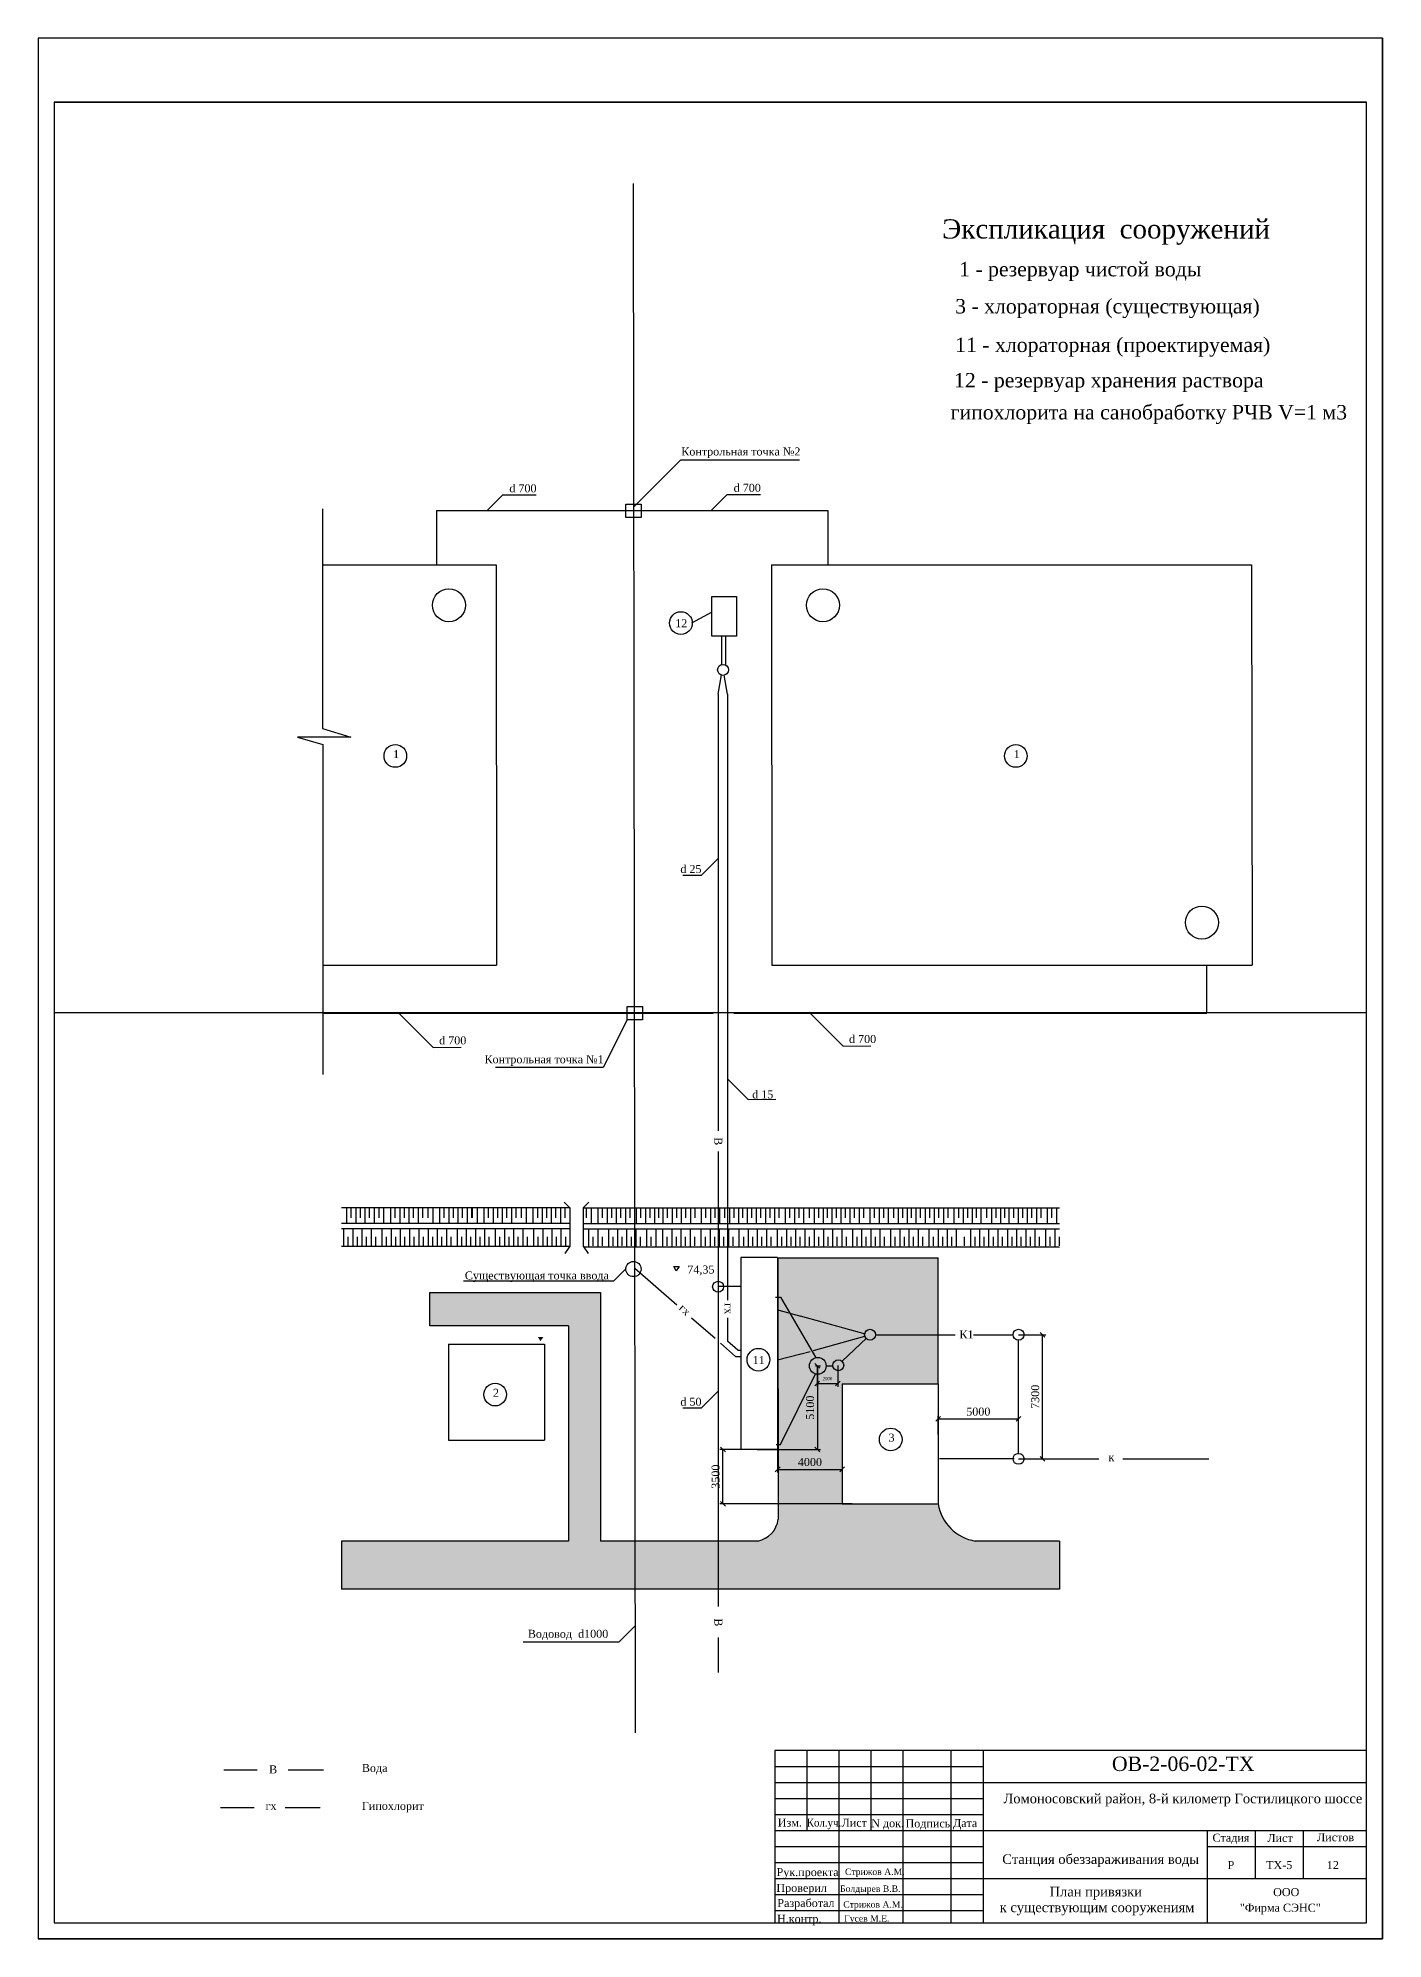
# Model space of a CAD drawing. Header units: millimetres. Extents: x 158645 to 1043550, y -60647 to 236438.
# Drawn here: x 288096 to 330111, y 175816 to 235216 of the extents above; entities that cross this region are included whole.
import ezdxf

# ---------------------------------------------------------------- set-up
doc = ezdxf.new("R2010")
doc.units = ezdxf.units.MM
doc.layers.add('опорудование', color=7, linetype='Continuous')
doc.styles.add('CН', font='TIMES.TTF')
doc.styles.add('СН с наклоном', font='TIMES.TTF', dxfattribs={"oblique": 15})
doc.dimstyles.new('СИС', dxfattribs={"dimscale": 0, "dimtxt": 100, "dimasz": 150, "dimexe": 100, "dimexo": 0.625, "dimgap": 100, "dimtad": 1, "dimdsep": 46, "dimtxsty": 'CН', "dimblk": 'OBLIQUE', "dimcen": 2.5, "dimclrd": 3, "dimclre": 3, "dimclrt": 7, "dimadec": 0, "dimazin": 0, "dimtm": 1e-09, "dimtfac": 1, "dimtmove": 0, "dimatfit": 3, "dimldrblk": 'NONE', "dimfxl": 0, "dimtolj": 1, "dimtzin": 0, "dimarcsym": 0})

# ---------------------------------------------------------------- blocks, each defined once
blk = doc.blocks.new('_None')
blk = doc.blocks.new('_Oblique')
at = {"color": 0, "lineweight": -2}
blk.add_line((-0.5, -0.5), (0.5, 0.5), dxfattribs=at)
blk = doc.blocks.new('*D110')
at = {"layer": 'Defpoints', "color": 0, "ltscale": 80}
for p in [(312435, 193723), (313080, 193731), (313080, 193172)]:
    blk.add_point(p, dxfattribs=at)
at = {"layer": 'опорудование', "color": 3, "lineweight": -2, "ltscale": 80}
for p, q in [((312435, 193723), (312435, 193072)), ((313080, 193731), (313080, 193072)), ((312435, 193172), (313080, 193172))]:
    blk.add_line(p, q, dxfattribs=at)
at = {"layer": 'опорудование', "color": 3, "lineweight": -2, "ltscale": 80, "xscale": 150, "yscale": 150, "zscale": 150, "rotation": 180}
blk.add_blockref('_Oblique', (312435, 193172), dxfattribs=at)
at = {"layer": 'опорудование', "color": 3, "lineweight": -2, "ltscale": 80, "xscale": 150, "yscale": 150, "zscale": 150}
blk.add_blockref('_Oblique', (313080, 193172), dxfattribs=at)
at = {"layer": 'опорудование', "color": 7, "ltscale": 80, "insert": (312758, 193323), "char_height": 100, "attachment_point": 5, "style": 'CН'}
blk.add_mtext('\\A1;{\\fTimes New Roman|b0|i0|c204|p18;2000}', dxfattribs=at)
blk = doc.blocks.new('*D109')
at = {"layer": 'Defpoints', "color": 0, "ltscale": 80}
for p in [(312385, 193725), (310556, 191112), (312442, 191112)]:
    blk.add_point(p, dxfattribs=at)
at = {"layer": 'опорудование', "color": 3, "lineweight": -2, "ltscale": 80}
for p, q in [((312386, 193725), (312542, 193725)), ((312442, 193725), (312442, 191112)), ((310557, 191112), (312542, 191112))]:
    blk.add_line(p, q, dxfattribs=at)
at = {"layer": 'опорудование', "color": 3, "lineweight": -2, "ltscale": 80, "xscale": 150, "yscale": 150, "zscale": 150}
for p, rotation in [((312442, 193725), 90), ((312442, 191112), 270)]:
    blk.add_blockref('_Oblique', p, dxfattribs=dict(at, rotation=rotation))
at = {"layer": 'опорудование', "color": 7, "ltscale": 80, "insert": (312215, 192418), "char_height": 250, "attachment_point": 5, "rotation": 90, "style": 'CН'}
blk.add_mtext('\\A1;{\\fTimes New Roman|b0|i0|c204|p18;5100}', dxfattribs=at)
blk = doc.blocks.new('*D108')
at = {"layer": 'Defpoints', "color": 0, "ltscale": 80}
for p in [(318726, 194696), (319475, 194696), (318726, 190819)]:
    blk.add_point(p, dxfattribs=at)
at = {"layer": 'опорудование', "color": 3, "lineweight": -2, "ltscale": 80}
for p, q in [((318727, 194696), (319575, 194696)), ((319475, 190819), (319475, 194696)), ((318727, 190819), (319575, 190819))]:
    blk.add_line(p, q, dxfattribs=at)
at = {"layer": 'опорудование', "color": 3, "lineweight": -2, "ltscale": 80, "xscale": 150, "yscale": 150, "zscale": 150}
for p, rotation in [((319475, 194696), 90), ((319475, 190819), 270)]:
    blk.add_blockref('_Oblique', p, dxfattribs=dict(at, rotation=rotation))
at = {"layer": 'опорудование', "color": 7, "ltscale": 80, "insert": (319248, 192758), "char_height": 250, "attachment_point": 5, "rotation": 90, "style": 'CН'}
blk.add_mtext('\\A1;{\\fTimes New Roman|b0|i0|c204|p18;7300}', dxfattribs=at)
blk = doc.blocks.new('*D107')
at = {"layer": 'Defpoints', "color": 0, "ltscale": 80}
for p in [(318726, 192066), (316214, 191581), (318726, 191581)]:
    blk.add_point(p, dxfattribs=at)
at = {"layer": 'опорудование', "color": 3, "lineweight": -2, "ltscale": 80}
for p, q in [((316214, 191582), (316214, 192166)), ((316214, 192066), (318726, 192066)), ((318726, 191582), (318726, 192166))]:
    blk.add_line(p, q, dxfattribs=at)
at = {"layer": 'опорудование', "color": 3, "lineweight": -2, "ltscale": 80, "xscale": 150, "yscale": 150, "zscale": 150, "rotation": 180}
blk.add_blockref('_Oblique', (316214, 192066), dxfattribs=at)
at = {"layer": 'опорудование', "color": 3, "lineweight": -2, "ltscale": 80, "xscale": 150, "yscale": 150, "zscale": 150}
blk.add_blockref('_Oblique', (318726, 192066), dxfattribs=at)
at = {"layer": 'опорудование', "color": 7, "ltscale": 80, "insert": (317470, 192293), "char_height": 250, "attachment_point": 5, "style": 'CН'}
blk.add_mtext('\\A1;{\\fTimes New Roman|b0|i0|c204|p18;5000}', dxfattribs=at)
blk = doc.blocks.new('*D106')
at = {"layer": 'Defpoints', "color": 0, "ltscale": 80}
for p in [(309492, 191112), (310914, 191112), (313531, 189413)]:
    blk.add_point(p, dxfattribs=at)
at = {"layer": 'опорудование', "color": 3, "lineweight": -2, "ltscale": 80}
for p, q in [((310913, 191112), (309392, 191112)), ((309492, 189413), (309492, 191112)), ((313530, 189413), (309392, 189413))]:
    blk.add_line(p, q, dxfattribs=at)
at = {"layer": 'опорудование', "color": 3, "lineweight": -2, "ltscale": 80, "xscale": 150, "yscale": 150, "zscale": 150}
for p, rotation in [((309492, 191112), 90), ((309492, 189413), 270)]:
    blk.add_blockref('_Oblique', p, dxfattribs=dict(at, rotation=rotation))
at = {"layer": 'опорудование', "color": 7, "ltscale": 80, "insert": (309265, 190263), "char_height": 250, "attachment_point": 5, "rotation": 90, "style": 'CН'}
blk.add_mtext('\\A1;{\\fTimes New Roman|b0|i0|c204|p18;3500}', dxfattribs=at)
blk = doc.blocks.new('*D105')
at = {"layer": 'Defpoints', "color": 0, "ltscale": 80}
for p in [(311201, 191142), (313219, 191142), (313219, 190491)]:
    blk.add_point(p, dxfattribs=at)
at = {"layer": 'опорудование', "color": 3, "lineweight": -2, "ltscale": 80}
for p, q in [((311201, 191142), (311201, 190391)), ((313219, 191142), (313219, 190391)), ((311201, 190491), (313219, 190491))]:
    blk.add_line(p, q, dxfattribs=at)
at = {"layer": 'опорудование', "color": 3, "lineweight": -2, "ltscale": 80, "xscale": 150, "yscale": 150, "zscale": 150, "rotation": 180}
blk.add_blockref('_Oblique', (311201, 190491), dxfattribs=at)
at = {"layer": 'опорудование', "color": 3, "lineweight": -2, "ltscale": 80, "xscale": 150, "yscale": 150, "zscale": 150}
blk.add_blockref('_Oblique', (313219, 190491), dxfattribs=at)
at = {"layer": 'опорудование', "color": 7, "ltscale": 80, "insert": (312210, 190718), "char_height": 250, "attachment_point": 5, "style": 'CН'}
blk.add_mtext('\\A1;{\\fTimes New Roman|b0|i0|c204|p18;4000}', dxfattribs=at)

msp = doc.modelspace()

# ---------------------------------------------------------------- hatches: boundary and pattern name
at = {"layer": 'опорудование', "ltscale": 80}
h = msp.add_hatch(dxfattribs=at)
h.set_pattern_fill('SWAMP', scale=10, style=0)
h.set_pattern_definition([(360, (122266.32, 181895.07), (127, 219.97), [31.75, -222.25]), (90, (122282.19, 181895.07), (-127, 219.97), [15.875, -424.066]), (90, (122286.16, 181895.07), (-127, 219.97), [12.7, -427.241]), (90, (122278.22, 181895.07), (-127, 219.97), [12.7, -427.241]), (60, (122290.13, 181895.07), (-126.9996, 219.97023), [10.16, -243.84]), (120, (122274.25, 181895.07), (-253.9996, 0.00023), [10.16, -243.84])])
h.paths.add_polyline_path([(305669.127, 194406.579), (305669.728, 196020.236), (300338.684, 196020.236), (300338.684, 194974.148), (304669.127, 194974.148), (304670.001, 188250.861), (303937.048, 188250.861), (297572.86, 188250.861), (297572.86, 186750.861), (306742.66, 186750.861), (306740.921, 188250.861), (305671.129, 188250.861)])
h.paths.add_polyline_path([(309273.837, 186750.861), (309273.837, 188250.861), (306740.921, 188250.861), (306742.66, 186750.861)])
h.paths.add_polyline_path([(320001.831, 186750.861), (320001.831, 188250.861), (317376.097, 188250.861, -0.325710091), (316219.127, 189413.229), (313219.127, 189413.229), (313219.127, 193163.229), (316219.127, 193163.229), (316219.127, 197097.17), (311204.032, 197097.17), (311219.098, 188932.213, -0.326935667), (310579.281, 188250.861), (309273.837, 188250.861), (309273.837, 186750.861)])
msp.add_hatch(color=7, dxfattribs=at).paths.add_polyline_path([(303883.569, 194628.53), (303727.564, 194628.53), (303711.965, 194628.53), (303789.966, 194496.064)])

# ---------------------------------------------------------------- linework, layer by layer
for p, q in [((288095.64, 235215.821), (288095.64, 175815.821)), ((330095.64, 235215.821), (288095.64, 235215.821)), ((330095.64, 235215.821), (330095.64, 175815.821)), ((330095.64, 175815.821), (330095.64, 235215.821)), ((288595.64, 233215.821), (288595.64, 176315.821)), ((329595.64, 233215.821), (288595.64, 233215.821)), ((288595.64, 233215.821), (329595.64, 233215.821)), ((329595.64, 176315.821), (329595.64, 233215.821)), ((311116.574, 181702.031), (311116.574, 176315.821)), ((329595.64, 181702.031), (311116.574, 181702.031)), ((311116.574, 181202.031), (317616.574, 181202.031)), ((312116.574, 181702.031), (312116.574, 179202.031)), ((313116.574, 181702.031), (313116.574, 176315.821)), ((314116.574, 181702.031), (314116.574, 179202.031)), ((315116.574, 181702.031), (315116.574, 176315.821)), ((316616.574, 181702.031), (316616.574, 176315.821)), ((317616.574, 181702.031), (317616.574, 176315.821)), ((311116.574, 180702.031), (329595.64, 180702.031)), ((311116.574, 180202.031), (317616.574, 180202.031)), ((311116.574, 179702.031), (317616.574, 179702.031)), ((311116.574, 179202.031), (329595.64, 179202.031)), ((324616.574, 179202.031), (324616.574, 176315.821)), ((326116.574, 179202.031), (326116.574, 177702.031)), ((327616.574, 179202.031), (327616.574, 177702.031)), ((311116.574, 178702.031), (317616.574, 178702.031)), ((311116.574, 178202.031), (317616.574, 178202.031)), ((324616.574, 178702.031), (329595.64, 178702.031)), ((311116.574, 177702.031), (329595.64, 177702.031)), ((311116.574, 177202.031), (317616.574, 177202.031)), ((311116.574, 176702.031), (317616.574, 176702.031)), ((288595.64, 176315.821), (329595.64, 176315.821)), ((330095.64, 175815.821), (288095.64, 175815.821)), ((288095.64, 175815.821), (330095.64, 175815.821))]:
    msp.add_line(p, q)
msp.add_arc((330101.261, 175848.709), 10, 270, 0)
at = {"layer": 'Defpoints', "color": 2}
msp.add_line((288595.64, 204765.821), (329595.64, 204765.821), dxfattribs=at)
at = {"layer": 'Defpoints', "color": 7, "ltscale": 80}
for p, q in [((297572.86, 188250.861), (297572.86, 186750.861)), ((320001.831, 188250.861), (320001.831, 186750.861))]:
    msp.add_line(p, q, dxfattribs=at)
at = {"layer": 'опорудование', "color": 1, "ltscale": 80}
for p, q in [((306691.746, 230665.373), (306747.866, 182260.605)), ((300548.42, 220449.993), (300548.42, 218749.993)), ((300548.42, 220449.993), (312768.998, 220449.993)), ((312768.998, 220449.993), (312768.998, 218749.993)), ((309445.492, 216514.868), (309443.177, 215634.59)), ((309572.129, 216527.042), (309570.521, 215624.965)), ((309346.044, 214712.16), (309442.801, 215314.192)), ((309633.014, 214717.715), (309527.38, 215303.675)), ((309346.044, 214712.16), (309348.049, 205041.121)), ((309633.014, 214717.715), (309633.014, 205180.625)), ((309348.049, 206925.546), (309337.765, 201064.708)), ((324607.683, 204749.993), (324607.683, 206249.993)), ((309633.014, 205362.432), (309633.014, 195774.251)), ((296984.087, 204749.993), (309182.142, 204749.993)), ((309836.622, 204749.993), (324607.683, 204749.993)), ((309337.765, 200423.721), (309337.765, 196214.686)), ((308053.724, 195617.935), (306743.027, 196762.491)), ((311201.27, 197111.979), (310051.27, 197111.979)), ((310051.27, 197111.979), (310051.27, 191111.979)), ((311201.27, 197111.979), (311201.27, 191111.979)), ((309342.078, 196213.354), (309342.078, 186206.742)), ((309342.078, 196213.354), (310051.27, 196213.354)), ((311131.439, 195869.044), (311287.631, 195869.044)), ((311198.914, 195476.969), (311553.584, 195379.663)), ((311287.631, 195869.044), (312385.316, 193993.417)), ((309245.391, 194577.321), (308512.176, 195217.595)), ((309633.014, 195225.099), (309633.014, 194494.703)), ((311610.148, 195364.145), (311929.3, 195276.583)), ((311899.923, 195282.824), (313939.921, 194724.957)), ((309889.174, 194015.143), (309414.658, 194429.51)), ((309955.124, 194213.423), (309633.014, 194494.703)), ((312318.502, 194206.298), (313924.288, 194650.618)), ((313212.419, 193871.253), (313976.407, 194590.392)), ((314261.36, 194696.128), (316746.573, 194696.128)), ((317322.28, 194696.128), (318554.632, 194696.128)), ((318726.24, 190990.767), (318726.24, 194524.52)), ((309889.174, 194015.143), (310051.27, 194015.143)), ((309955.124, 194213.423), (310051.27, 194213.423)), ((311201.248, 193917.319), (311923.289, 194100.252)), ((311897.246, 194089.737), (312216.831, 194178.166)), ((312712.567, 193725.698), (312926.764, 193725.698)), ((311287.631, 191267.794), (312385.316, 193479.83)), ((311201.27, 191111.979), (310051.27, 191111.979)), ((311153.752, 191267.794), (311287.631, 191267.794)), ((309342.078, 185238.294), (309342.078, 184140.721)), ((293898.071, 181104.676), (294942.635, 181104.676)), ((295911.082, 181104.676), (297008.656, 181104.676)), ((293799.349, 179920.649), (294843.914, 179920.649)), ((295812.361, 179920.649), (296909.934, 179920.649))]:
    msp.add_line(p, q, dxfattribs=at)
at = {"layer": 'опорудование', "color": 7, "ltscale": 80}
for p, q in [((296984.087, 220506.803), (296984.087, 213639.825)), ((296997.597, 218749.993), (302405.557, 218749.993)), ((302405.557, 218749.993), (302420.05, 206249.993)), ((311005.563, 218749.993), (326005.573, 218749.993)), ((311005.563, 218749.993), (311020.056, 206249.993)), ((326005.573, 218749.993), (326020.066, 206249.993)), ((296204.04, 213366.196), (296990.34, 213136.297)), ((297872.53, 213366.196), (296204.04, 213366.196)), ((296984.087, 213639.825), (297872.53, 213366.196)), ((296990.34, 213136.297), (296990.34, 202830.694)), ((296997.597, 206249.993), (302420.05, 206249.993)), ((311020.056, 206249.993), (326020.066, 206249.993)), ((297572.86, 198676.846), (304708.534, 198676.846)), ((297733.252, 198644.646), (297733.252, 198185.492)), ((297869.415, 198639.206), (297869.415, 198350.837)), ((298021.919, 198644.646), (298021.919, 198185.492)), ((298158.083, 198639.206), (298158.083, 198350.837)), ((298305.139, 198644.646), (298305.139, 198185.492)), ((298441.302, 198639.206), (298441.302, 198350.837)), ((298593.806, 198644.646), (298593.806, 198185.492)), ((298739.789, 198639.206), (298739.789, 198350.837)), ((298892.293, 198644.646), (298892.293, 198185.492)), ((299105.475, 198644.646), (299105.475, 198185.492)), ((299241.638, 198639.206), (299241.638, 198350.837)), ((299394.142, 198644.646), (299394.142, 198185.492)), ((299530.306, 198639.206), (299530.306, 198350.837)), ((299677.361, 198644.646), (299677.361, 198185.492)), ((299813.525, 198639.206), (299813.525, 198350.837)), ((299966.029, 198644.646), (299966.029, 198185.492)), ((300102.192, 198639.206), (300102.192, 198350.837)), ((300272.592, 198639.206), (300272.592, 198350.837)), ((300425.096, 198644.646), (300425.096, 198185.492)), ((300638.277, 198644.646), (300638.277, 198185.492)), ((300774.441, 198639.206), (300774.441, 198350.837)), ((300926.945, 198644.646), (300926.945, 198185.492)), ((301063.108, 198639.206), (301063.108, 198350.837)), ((301210.164, 198644.646), (301210.164, 198185.492)), ((301346.327, 198639.206), (301346.327, 198350.837)), ((301498.831, 198644.646), (301498.831, 198185.492)), ((301634.994, 198639.206), (301634.994, 198350.837)), ((301659.413, 198639.206), (301659.413, 198350.837)), ((301811.917, 198644.646), (301811.917, 198185.492)), ((302025.099, 198644.646), (302025.099, 198185.492)), ((302161.262, 198639.206), (302161.262, 198350.837)), ((302313.766, 198644.646), (302313.766, 198185.492)), ((302449.93, 198639.206), (302449.93, 198350.837)), ((302596.986, 198644.646), (302596.986, 198185.492)), ((302733.149, 198639.206), (302733.149, 198350.837)), ((302885.653, 198644.646), (302885.653, 198185.492)), ((303021.816, 198639.206), (303021.816, 198350.837)), ((303192.216, 198639.206), (303192.216, 198350.837)), ((303344.72, 198644.646), (303344.72, 198185.492)), ((303557.901, 198644.646), (303557.901, 198185.492)), ((303694.065, 198639.206), (303694.065, 198350.837)), ((303846.569, 198644.646), (303846.569, 198185.492)), ((303982.732, 198639.206), (303982.732, 198350.837)), ((304129.788, 198644.646), (304129.788, 198185.492)), ((304265.951, 198639.206), (304265.951, 198350.837)), ((304418.455, 198644.646), (304418.455, 198185.492)), ((304706.254, 198665.649), (304532.133, 198839.59)), ((304554.618, 198639.206), (304554.618, 198350.837)), ((304706.254, 198676.846), (304706.254, 197460.892)), ((305124.146, 198665.649), (305298.267, 198839.59)), ((305124.146, 198660.592), (305124.146, 197444.637)), ((305158.969, 198660.592), (320001.831, 198660.592)), ((305221.355, 198639.206), (305221.355, 198350.837)), ((305373.858, 198644.646), (305373.858, 198169.237)), ((305587.04, 198644.646), (305587.04, 198169.237)), ((305723.204, 198639.206), (305723.204, 198350.837)), ((305875.707, 198644.646), (305875.707, 198169.237)), ((306011.871, 198639.206), (306011.871, 198350.837)), ((306158.927, 198644.646), (306158.927, 198169.237)), ((306295.09, 198639.206), (306295.09, 198350.837)), ((306447.594, 198644.646), (306447.594, 198169.237)), ((306583.757, 198639.206), (306583.757, 198350.837)), ((306780.069, 198644.646), (306780.069, 198169.237)), ((306916.232, 198639.206), (306916.232, 198350.837)), ((307068.736, 198644.646), (307068.736, 198169.237)), ((307204.9, 198639.206), (307204.9, 198350.837)), ((307351.956, 198644.646), (307351.956, 198169.237)), ((307475.19, 198639.206), (307475.19, 198350.837)), ((307617.77, 198644.646), (307617.77, 198169.237)), ((307753.933, 198639.206), (307753.933, 198350.837)), ((307906.437, 198644.646), (307906.437, 198169.237)), ((308042.6, 198639.206), (308042.6, 198350.837)), ((308189.656, 198644.646), (308189.656, 198169.237)), ((308325.819, 198639.206), (308325.819, 198350.837)), ((308478.323, 198644.646), (308478.323, 198169.237)), ((308614.486, 198639.206), (308614.486, 198350.837)), ((308810.798, 198644.646), (308810.798, 198169.237)), ((308946.962, 198639.206), (308946.962, 198350.837)), ((309099.466, 198644.646), (309099.466, 198169.237)), ((309235.629, 198639.206), (309235.629, 198350.837)), ((309382.685, 198644.646), (309382.685, 198169.237)), ((309544.235, 198639.206), (309544.235, 198350.837)), ((309696.739, 198644.646), (309696.739, 198169.237)), ((309832.902, 198639.206), (309832.902, 198350.837)), ((309979.958, 198644.646), (309979.958, 198169.237)), ((310103.193, 198639.206), (310103.193, 198350.837)), ((310245.772, 198644.646), (310245.772, 198169.237)), ((310381.936, 198639.206), (310381.936, 198350.837)), ((310534.44, 198644.646), (310534.44, 198169.237)), ((310670.603, 198639.206), (310670.603, 198350.837)), ((310817.659, 198644.646), (310817.659, 198169.237)), ((310953.822, 198639.206), (310953.822, 198350.837)), ((311106.326, 198644.646), (311106.326, 198169.237)), ((311242.489, 198639.206), (311242.489, 198350.837)), ((311438.801, 198644.646), (311438.801, 198169.237)), ((311574.965, 198639.206), (311574.965, 198350.837)), ((311727.468, 198644.646), (311727.468, 198169.237)), ((311863.632, 198639.206), (311863.632, 198350.837)), ((312010.688, 198644.646), (312010.688, 198169.237)), ((312187.17, 198639.206), (312187.17, 198350.837)), ((312339.674, 198644.646), (312339.674, 198169.237)), ((312475.837, 198639.206), (312475.837, 198350.837)), ((312622.893, 198644.646), (312622.893, 198169.237)), ((312746.127, 198639.206), (312746.127, 198350.837)), ((312888.707, 198644.646), (312888.707, 198169.237)), ((313024.87, 198639.206), (313024.87, 198350.837)), ((313177.374, 198644.646), (313177.374, 198169.237)), ((313313.537, 198639.206), (313313.537, 198350.837)), ((313460.593, 198644.646), (313460.593, 198169.237)), ((313596.757, 198639.206), (313596.757, 198350.837)), ((313749.26, 198644.646), (313749.26, 198169.237)), ((313885.424, 198639.206), (313885.424, 198350.837)), ((314081.736, 198644.646), (314081.736, 198169.237)), ((314217.899, 198639.206), (314217.899, 198350.837)), ((314370.403, 198644.646), (314370.403, 198169.237)), ((314506.566, 198639.206), (314506.566, 198350.837)), ((314653.622, 198644.646), (314653.622, 198169.237)), ((314815.172, 198639.206), (314815.172, 198350.837)), ((314967.676, 198644.646), (314967.676, 198169.237)), ((315103.84, 198639.206), (315103.84, 198350.837)), ((315250.896, 198644.646), (315250.896, 198169.237)), ((315374.13, 198639.206), (315374.13, 198350.837)), ((315516.71, 198644.646), (315516.71, 198169.237)), ((315652.873, 198639.206), (315652.873, 198350.837)), ((315805.377, 198644.646), (315805.377, 198169.237)), ((315941.54, 198639.206), (315941.54, 198350.837)), ((316088.596, 198644.646), (316088.596, 198169.237)), ((316224.759, 198639.206), (316224.759, 198350.837)), ((316377.263, 198644.646), (316377.263, 198169.237)), ((316513.427, 198639.206), (316513.427, 198350.837)), ((316709.739, 198644.646), (316709.739, 198169.237)), ((316845.902, 198639.206), (316845.902, 198350.837)), ((316998.406, 198644.646), (316998.406, 198169.237)), ((317134.569, 198639.206), (317134.569, 198350.837)), ((317281.625, 198644.646), (317281.625, 198169.237)), ((317403.343, 198639.206), (317403.343, 198350.837)), ((317550.399, 198644.646), (317550.399, 198169.237)), ((317726.88, 198639.206), (317726.88, 198350.837)), ((317879.384, 198644.646), (317879.384, 198169.237)), ((318015.548, 198639.206), (318015.548, 198350.837)), ((318162.604, 198644.646), (318162.604, 198169.237)), ((318285.838, 198639.206), (318285.838, 198350.837)), ((318428.418, 198644.646), (318428.418, 198169.237)), ((318564.581, 198639.206), (318564.581, 198350.837)), ((318717.085, 198644.646), (318717.085, 198169.237)), ((318853.248, 198639.206), (318853.248, 198350.837)), ((319000.304, 198644.646), (319000.304, 198169.237)), ((319136.467, 198639.206), (319136.467, 198350.837)), ((319288.971, 198644.646), (319288.971, 198169.237)), ((319425.135, 198639.206), (319425.135, 198350.837)), ((319621.447, 198644.646), (319621.447, 198169.237)), ((319757.61, 198639.206), (319757.61, 198350.837)), ((319910.114, 198644.646), (319910.114, 198169.237)), ((297572.86, 198185.492), (303846.291, 198185.492)), ((297572.86, 198017.504), (304708.534, 198017.504)), ((297653.228, 197464.245), (297653.228, 198013.777)), ((297941.895, 197464.245), (297941.895, 198013.777)), ((298225.114, 197464.245), (298225.114, 198013.777)), ((298513.781, 197464.245), (298513.781, 198013.777)), ((298846.257, 197464.245), (298846.257, 198013.777)), ((299134.924, 197464.245), (299134.924, 198013.777)), ((299418.143, 197464.245), (299418.143, 198013.777)), ((299706.81, 197464.245), (299706.81, 198013.777)), ((300003.132, 197464.245), (300003.132, 198013.777)), ((300291.799, 197464.245), (300291.799, 198013.777)), ((300575.018, 197464.245), (300575.018, 198013.777)), ((300863.686, 197464.245), (300863.686, 198013.777)), ((301196.161, 197464.245), (301196.161, 198013.777)), ((301484.828, 197464.245), (301484.828, 198013.777)), ((301768.047, 197464.245), (301768.047, 198013.777)), ((302056.714, 197464.245), (302056.714, 198013.777)), ((302389.189, 197464.245), (302389.189, 198013.777)), ((302677.856, 197464.245), (302677.856, 198013.777)), ((302961.075, 197464.245), (302961.075, 198013.777)), ((303249.742, 197464.245), (303249.742, 198013.777)), ((303582.218, 197464.245), (303582.218, 198013.777)), ((303846.569, 198185.492), (304708.534, 198185.492)), ((303870.885, 197464.245), (303870.885, 198013.777)), ((304154.104, 197464.245), (304154.104, 198013.777)), ((304442.771, 197464.245), (304442.771, 198013.777)), ((305158.969, 198169.237), (320001.831, 198169.237)), ((305158.969, 198001.249), (320001.831, 198001.249)), ((305301.75, 197464.245), (305301.75, 198013.777)), ((305590.417, 197464.245), (305590.417, 198013.777)), ((305922.892, 197464.245), (305922.892, 198013.777)), ((306211.559, 197464.245), (306211.559, 198013.777)), ((306494.778, 197464.245), (306494.778, 198013.777)), ((306783.445, 197464.245), (306783.445, 198013.777)), ((307115.921, 197464.245), (307115.921, 198013.777)), ((307404.588, 197464.245), (307404.588, 198013.777)), ((307617.77, 197464.245), (307617.77, 198013.777)), ((307906.437, 197464.245), (307906.437, 198013.777)), ((308189.656, 197464.245), (308189.656, 198013.777)), ((308478.323, 197464.245), (308478.323, 198013.777)), ((308810.798, 197464.245), (308810.798, 198013.777)), ((309099.466, 197464.245), (309099.466, 198013.777)), ((309382.685, 197464.245), (309382.685, 198013.777)), ((309671.352, 197464.245), (309671.352, 198013.777)), ((310003.826, 197464.245), (310003.826, 198013.777)), ((310292.494, 197464.245), (310292.494, 198013.777)), ((310575.713, 197464.245), (310575.713, 198013.777)), ((310864.38, 197464.245), (310864.38, 198013.777)), ((311196.855, 197464.245), (311196.855, 198013.777)), ((311485.522, 197464.245), (311485.522, 198013.777)), ((311768.742, 197464.245), (311768.742, 198013.777)), ((312057.409, 197464.245), (312057.409, 198013.777)), ((312353.731, 197464.245), (312353.731, 198013.777)), ((312642.398, 197464.245), (312642.398, 198013.777)), ((312925.617, 197464.245), (312925.617, 198013.777)), ((313214.284, 197464.245), (313214.284, 198013.777)), ((313546.759, 197464.245), (313546.759, 198013.777)), ((313835.427, 197464.245), (313835.427, 198013.777)), ((314118.646, 197464.245), (314118.646, 198013.777)), ((314407.313, 197464.245), (314407.313, 198013.777)), ((314739.788, 197464.245), (314739.788, 198013.777)), ((315028.455, 197464.245), (315028.455, 198013.777)), ((315311.674, 197464.245), (315311.674, 198013.777)), ((315600.341, 197464.245), (315600.341, 198013.777)), ((315932.816, 197464.245), (315932.816, 198013.777)), ((316221.484, 197464.245), (316221.484, 198013.777)), ((316504.703, 197464.245), (316504.703, 198013.777)), ((316793.37, 197464.245), (316793.37, 198013.777)), ((317231.173, 197464.245), (317231.173, 198013.777)), ((317519.84, 197464.245), (317519.84, 198013.777)), ((317803.059, 197464.245), (317803.059, 198013.777)), ((318091.726, 197464.245), (318091.726, 198013.777)), ((318388.048, 197464.245), (318388.048, 198013.777)), ((318676.715, 197464.245), (318676.715, 198013.777)), ((318959.934, 197464.245), (318959.934, 198013.777)), ((319248.602, 197464.245), (319248.602, 198013.777)), ((319581.077, 197464.245), (319581.077, 198013.777)), ((319869.744, 197464.245), (319869.744, 198013.777)), ((297572.86, 197460.892), (304708.534, 197460.892)), ((297789.391, 197469.686), (297789.391, 197758.054)), ((298078.058, 197469.686), (298078.058, 197758.054)), ((298361.277, 197469.686), (298361.277, 197758.054)), ((298649.945, 197469.686), (298649.945, 197758.054)), ((298982.42, 197469.686), (298982.42, 197758.054)), ((299271.087, 197469.686), (299271.087, 197758.054)), ((299554.306, 197469.686), (299554.306, 197758.054)), ((299842.973, 197469.686), (299842.973, 197758.054)), ((300139.295, 197469.686), (300139.295, 197758.054)), ((300427.962, 197469.686), (300427.962, 197758.054)), ((300711.182, 197469.686), (300711.182, 197758.054)), ((300999.849, 197469.686), (300999.849, 197758.054)), ((301332.324, 197469.686), (301332.324, 197758.054)), ((301620.991, 197469.686), (301620.991, 197758.054)), ((301904.21, 197469.686), (301904.21, 197758.054)), ((302192.878, 197469.686), (302192.878, 197758.054)), ((302525.352, 197469.686), (302525.352, 197758.054)), ((302814.019, 197469.686), (302814.019, 197758.054)), ((303097.239, 197469.686), (303097.239, 197758.054)), ((303385.906, 197469.686), (303385.906, 197758.054)), ((303718.381, 197469.686), (303718.381, 197758.054)), ((304007.048, 197469.686), (304007.048, 197758.054)), ((304290.267, 197469.686), (304290.267, 197758.054)), ((304706.254, 197463.816), (304549.545, 197237.692)), ((304578.935, 197469.686), (304578.935, 197758.054)), ((305124.146, 197463.816), (305280.854, 197237.692)), ((305158.969, 197444.637), (320001.831, 197444.637)), ((305437.913, 197469.686), (305437.913, 197758.054)), ((305726.581, 197469.686), (305726.581, 197758.054)), ((306059.055, 197469.686), (306059.055, 197758.054)), ((306347.722, 197469.686), (306347.722, 197758.054)), ((306630.941, 197469.686), (306630.941, 197758.054)), ((306919.609, 197469.686), (306919.609, 197758.054)), ((307252.084, 197469.686), (307252.084, 197758.054)), ((307753.933, 197469.686), (307753.933, 197758.054)), ((308042.6, 197469.686), (308042.6, 197758.054)), ((308325.819, 197469.686), (308325.819, 197758.054)), ((308614.486, 197469.686), (308614.486, 197758.054)), ((308946.962, 197469.686), (308946.962, 197758.054)), ((309235.629, 197469.686), (309235.629, 197758.054)), ((309518.848, 197469.686), (309518.848, 197758.054)), ((309807.515, 197469.686), (309807.515, 197758.054)), ((310139.99, 197469.686), (310139.99, 197758.054)), ((310428.657, 197469.686), (310428.657, 197758.054)), ((310711.876, 197469.686), (310711.876, 197758.054)), ((311000.543, 197469.686), (311000.543, 197758.054)), ((311333.019, 197469.686), (311333.019, 197758.054)), ((311621.686, 197469.686), (311621.686, 197758.054)), ((311904.905, 197469.686), (311904.905, 197758.054)), ((312193.572, 197469.686), (312193.572, 197758.054)), ((312489.894, 197469.686), (312489.894, 197758.054)), ((312778.561, 197469.686), (312778.561, 197758.054)), ((313061.78, 197469.686), (313061.78, 197758.054)), ((313350.448, 197469.686), (313350.448, 197758.054)), ((313682.923, 197469.686), (313682.923, 197758.054)), ((313971.59, 197469.686), (313971.59, 197758.054)), ((314254.809, 197469.686), (314254.809, 197758.054)), ((314543.476, 197469.686), (314543.476, 197758.054)), ((314875.951, 197469.686), (314875.951, 197758.054)), ((315164.618, 197469.686), (315164.618, 197758.054)), ((315447.837, 197469.686), (315447.837, 197758.054)), ((315736.504, 197469.686), (315736.504, 197758.054)), ((316068.98, 197469.686), (316068.98, 197758.054)), ((316357.647, 197469.686), (316357.647, 197758.054)), ((316640.866, 197469.686), (316640.866, 197758.054)), ((317034.861, 197469.686), (317034.861, 197758.054)), ((317367.336, 197469.686), (317367.336, 197758.054)), ((317656.003, 197469.686), (317656.003, 197758.054)), ((317939.222, 197469.686), (317939.222, 197758.054)), ((318227.889, 197469.686), (318227.889, 197758.054)), ((318524.211, 197469.686), (318524.211, 197758.054)), ((318812.878, 197469.686), (318812.878, 197758.054)), ((319096.098, 197469.686), (319096.098, 197758.054)), ((319384.765, 197469.686), (319384.765, 197758.054)), ((319717.24, 197469.686), (319717.24, 197758.054)), ((320005.907, 197469.686), (320005.907, 197758.054)), ((307953.144, 196828.504), (308015.542, 196828.504)), ((308031.144, 196696.038), (307953.144, 196828.504)), ((307968.743, 196828.504), (308124.747, 196828.504)), ((308124.747, 196828.504), (308031.144, 196696.038)), ((311204.032, 196308.889), (311204.032, 197097.17)), ((311204.032, 197097.17), (316219.127, 197097.17)), ((311204.032, 197097.17), (311219.098, 188932.213)), ((316219.127, 193163.229), (316219.127, 197097.17)), ((300338.684, 194974.148), (300338.684, 196020.236)), ((300338.684, 196020.236), (305669.728, 196020.236)), ((305669.728, 196020.236), (305669.127, 194406.579)), ((304669.127, 194974.148), (300338.684, 194974.148)), ((318588.863, 190819.222), (316253.446, 190819.222)), ((318863.619, 190819.222), (321233.38, 190819.222)), ((321988.955, 190819.222), (324667.816, 190819.222)), ((304670.001, 188250.861), (297572.86, 188250.861)), ((304670.001, 188250.861), (303937.048, 188250.861)), ((310579.281, 188250.861), (305671.129, 188250.861)), ((320001.831, 188250.861), (317376.097, 188250.861)), ((320001.831, 186750.861), (297572.86, 186750.861))]:
    msp.add_line(p, q, dxfattribs=at)
at = {"layer": 'опорудование', "color": 1, "lineweight": 30, "ltscale": 80}
msp.add_line((311204.032, 196308.889), (311204.032, 195158.889), dxfattribs=at)
at = {"layer": 'опорудование', "color": 7, "lineweight": 30, "ltscale": 80}
for p, q in [((304669.127, 194974.148), (304670.002, 188249.896)), ((300919.127, 194406.411), (300919.127, 191406.411)), ((300919.127, 194406.411), (303919.127, 194406.411)), ((303919.127, 194406.411), (303919.127, 191406.411)), ((305669.127, 194406.579), (305671.132, 188243.978)), ((313219.127, 193163.229), (313219.127, 189413.229)), ((313219.127, 193163.229), (316219.127, 193163.229)), ((316219.127, 193163.229), (316219.127, 189413.229)), ((300919.127, 191406.411), (303919.127, 191406.411)), ((313219.127, 189413.229), (316219.127, 189413.229))]:
    msp.add_line(p, q, dxfattribs=at)
at = {"layer": 'опорудование', "color": 7, "ltscale": 80}
for points in [[(306456.333, 220648.423), (306934.237, 220648.423), (306934.237, 220229.364), (306456.333, 220229.364)], [(309912.834, 217760.626), (309912.834, 216527.042), (309142.465, 216527.042), (309142.465, 217760.626)], [(306496.476, 204956.647), (306974.38, 204956.647), (306974.38, 204537.587), (306496.476, 204537.587)]]:
    msp.add_lwpolyline(points, close=True, dxfattribs=at)
for centre, radius in [((300932.543, 217491.183), 516.438), ((312616.136, 217491.183), 516.438), ((308180.238, 216935.868), 353.739), ((299257.626, 212781.68), 353.739), ((318643.736, 212781.68), 353.739), ((324454.821, 207575.548), 516.438), ((302375.403, 192826.08), 353.739), ((314733.121, 191425.465), 353.739), ((318726.24, 190819.222), 171.609)]:
    msp.add_circle(centre, radius, dxfattribs=at)
at = {"layer": 'опорудование', "color": 1, "ltscale": 80}
for centre, radius in [((309496.934, 215472.561), 171.608), ((306696.178, 196749.993), 237.619), ((309342.078, 196196.221), 171.608), ((314089.752, 194696.128), 171.608), ((318726.24, 194696.128), 171.608), ((310599.559, 193917.319), 353.739), ((312455.155, 193724.772), 261.2), ((313094.068, 193743.539), 171.608)]:
    msp.add_circle(centre, radius, dxfattribs=at)
at = {"layer": 'опорудование', "color": 7, "ltscale": 80}
for centre, radius, start, end in [((310433.865, 189028.495), 791.113, 280.59188035, 353.00953922), ((317595.143, 189625.873), 1392.35, 188.78474863, 260.94855792)]:
    msp.add_arc(centre, radius, start, end, dxfattribs=at)

# ---------------------------------------------------------------- texts
for s, height, style, p in [('Ломоносовский район, 8-й километр Гостилицкого шоссе', 300, 'СН с наклоном', (318255.116, 180055.609)), ('Изм.', 250, 'CН', (311205.15, 179327.982)), ('Лист', 250, 'CН', (313199.89, 179325.662)), ('N док.', 250, 'CН', (314122.626, 179309.311)), ('Подпись', 250, 'CН', (315195.724, 179302.326)), ('Дата', 250, 'CН', (316678.998, 179312.4)), ('Стадия', 250, 'CН', (324785.46, 178854.895)), ('Лист', 250, 'CН', (326499.782, 178847.316)), ('Листов', 250, 'CН', (328050.869, 178870.996)), ('Cтанция обеззараживания воды', 300, 'CН', (318218.355, 178161.259)), ('Р', 250, 'CН', (325256.14, 178000.057)), ('ТХ-5', 250, 'CН', (326461.477, 178000.057)), ('12', 250, 'CН', (328355.871, 178000.057)), ('Рук.проекта', 250, 'CН', (311167.135, 177780.078)), ('Стрижов А.М.', 200, 'CН', (313305.602, 177816.525)), ('Проверил', 250, 'CН', (311162.861, 177288.12)), ('Разработал', 250, 'CН', (311190.215, 176814.377)), ('Болдырев В.В.', 200, 'CН', (313150.596, 177288.12)), ('План привязки ', 300, 'CН', (319696.263, 177145.595)), ('ООО', 250, 'CН', (326680.173, 177156.199)), ('Н.контр.', 250, 'CН', (311181.097, 176322.414)), ('Стрижов А.М.', 200, 'CН', (313250.894, 176796.156)), ('Гусев М.Е.', 200, 'CН', (313278.248, 176358.856)), ('к существующим сооружениям', 300, 'CН', (318139.115, 176653.679)), ('"Фирма СЭНС"', 250, 'CН', (325642.504, 176668.147))]:
    msp.add_text(s, height=height, dxfattribs=dict(style=style)).set_placement(p)
at = {"style": 'CН', "width": 0.9}
msp.add_text('Кол.уч.', height=250, dxfattribs=at).set_placement((312109.66, 179327.982))
at = {"layer": 'опорудование', "color": 7, "ltscale": 80, "style": 'CН'}
for s, height, p in [('Экспликация  сооружений', 600, (316339.384, 228950.375)), ('1 - резервуар чистой воды', 450, (316868.529, 227769.101)), ('3 - хлораторная (существующая)', 450, (316745.896, 226610.033)), ('11 - хлораторная (проектируемая)', 450, (316745.896, 225404.644)), ('12 - резервуар хранения раствора ', 450, (316710.174, 224297.802)), ('гипохлорита на санобработку РЧВ V=1 м3', 450, (316603.007, 223298.069)), ('Контрольная точка №2', 250, (308190.741, 222171.18)), ('d 700', 250, (302818.775, 221019.69)), ('d 700', 250, (309826.396, 221035.385)), ('12', 250, (307999.972, 216805.278)), ('1', 250, (299189.089, 212713.215)), ('1', 250, (318575.2, 212713.215)), ('d 25', 250, (308161.75, 209124.356)), ('d 700', 250, (300626.233, 203769.927)), ('d 700', 250, (313429.297, 203812.519)), ('Контрольная точка №1', 250, (302043.449, 203179.887)), ('d 15', 250, (310405.459, 202081.826)), ('Существующая точка ввода', 250, (301429.019, 196424.676)), ('74,35', 250, (308377.859, 196609.334)), ('К1', 250, (316879.587, 194583.218)), ('2', 250, (302306.866, 192757.615)), ('d 50', 250, (308161.75, 192477.628)), ('3', 250, (314664.585, 191356.999)), ('к', 250, (321537.6, 190745.657)), ('Водовод  d1000', 250, (303396.916, 185226.985)), ('В', 250, (295314.161, 180989.981)), ('Вода', 250, (298212.56, 181033.562)), ('ОВ-2-06-02-ТХ', 450, (321642.62, 181064.681)), ('гх', 250, (295203.303, 179848.461)), ('Гипохлорит', 250, (298212.56, 179849.535))]:
    msp.add_text(s, height=height, dxfattribs=at).set_placement(p)
for s, rotation, p in [('В', 270, (309222.561, 200869.756)), ('гх', 315.02406671, (308093.567, 195507.017)), ('гх', 270.04714861, (309548.318, 195683.323)), ('В', 270, (309227.383, 185835.216))]:
    msp.add_text(s, height=250, rotation=rotation, dxfattribs=at).set_placement(p)
at = {"layer": 'опорудование', "color": 1, "ltscale": 80, "style": 'CН'}
msp.add_text('11', height=250, rotation=359.70460646, dxfattribs=at).set_placement((310414.887, 193780.047))

# ---------------------------------------------------------------- dimensions: what is measured, and where the dimension line sits
at = {"layer": 'опорудование', "color": 7, "ltscale": 80}
for base, p1, p2, angle, text, picture, middle in [((319475.479, 194696.128), (318726.24, 190819.222), (318726.24, 194696.128), 90, '{\\fTimes New Roman|b0|i0|c204|p18;7300}', '*D108', (319247.955, 192757.675)), ((312442.451, 191111.979), (312385.289, 193724.772), (310556.404, 191111.979), 270, '{\\fTimes New Roman|b0|i0|c204|p18;5100}', '*D109', (312215.288, 192418.376)), ((309491.732, 191111.979), (313530.872, 189413.229), (310913.823, 191111.979), 90, '{\\fTimes New Roman|b0|i0|c204|p18;3500}', '*D106', (309264.569, 190262.604))]:
    dim = msp.add_linear_dim(base=base, p1=p1, p2=p2, angle=angle, text=text, dimstyle='СИС', override={"dimscale": 1, "dimtxt": 250}, dxfattribs=at)
    dim.commit()
    dim.dimension.update_dxf_attribs({"geometry": picture, "text_midpoint": middle})
at = {"layer": 'опорудование', "color": 1, "ltscale": 80}
dim = msp.add_linear_dim(base=(313079.854, 193171.745), p1=(312435.493, 193723.415), p2=(313079.854, 193731.176), text='{\\fTimes New Roman|b0|i0|c204|p18;2000}', dimstyle='СИС', override={"dimscale": 1}, dxfattribs=at)
dim.commit()
dim.dimension.update_dxf_attribs({"geometry": '*D110', "text_midpoint": (312757.673, 193322.61)})
at = {"layer": 'опорудование', "color": 7, "ltscale": 80}
for base, p1, p2, text, picture, middle in [((318726.24, 192066.163), (316213.868, 191581.193), (318726.24, 191581.193), '{\\fTimes New Roman|b0|i0|c204|p18;5000}', '*D107', (317470.054, 192293.326)), ((313219.127, 190490.543), (311201.27, 191142.452), (313219.127, 191142.452), '{\\fTimes New Roman|b0|i0|c204|p18;4000}', '*D105', (312210.198, 190717.706))]:
    dim = msp.add_linear_dim(base=base, p1=p1, p2=p2, text=text, dimstyle='СИС', override={"dimscale": 1, "dimtxt": 250}, dxfattribs=at)
    dim.commit()
    dim.dimension.update_dxf_attribs({"geometry": picture, "text_midpoint": middle})

# ---------------------------------------------------------------- leaders
for points in [[(306705.723, 220569.934), (308175.804, 222038.498), (311884.53, 222038.498)], [(302126.525, 220449.39), (302616.257, 220938.615), (303662.497, 220938.615)], [(309134.146, 220465.085), (309623.878, 220954.31), (310670.118, 220954.31)], [(309146.911, 217277.213), (308513.795, 216929.347)], [(299380.416, 204736.088), (300442.653, 203674.947), (301309.761, 203684.773)], [(312183.48, 204778.68), (313245.717, 203717.539), (314112.825, 203727.365)], [(309630.235, 202695.652), (310280.376, 202045.394), (311147.484, 202055.221)], [(306473.55, 196770.832), (306074.955, 196372.649), (301383.052, 196370.133)], [(306747.866, 185602.967), (306241.806, 185090.954), (303255.689, 185090.954)]]:
    msp.add_leader(points, dimstyle='СИС', override={"dimgap": 100, "dimtad": 0}, dxfattribs=at)
at = {"layer": 'опорудование', "color": 1, "ltscale": 80}
for points in [[(309342.078, 209578.402), (308813.887, 209046.56), (308234.182, 209046.56)], [(306496.476, 204537.587), (305749.665, 203048.426), (302383.958, 203048.426)], [(309342.078, 192931.674), (308813.887, 192399.832), (308234.182, 192399.832)]]:
    msp.add_leader(points, dimstyle='СИС', override={"dimgap": 100, "dimtad": 0}, dxfattribs=at)

doc.saveas('drawing.dxf')
